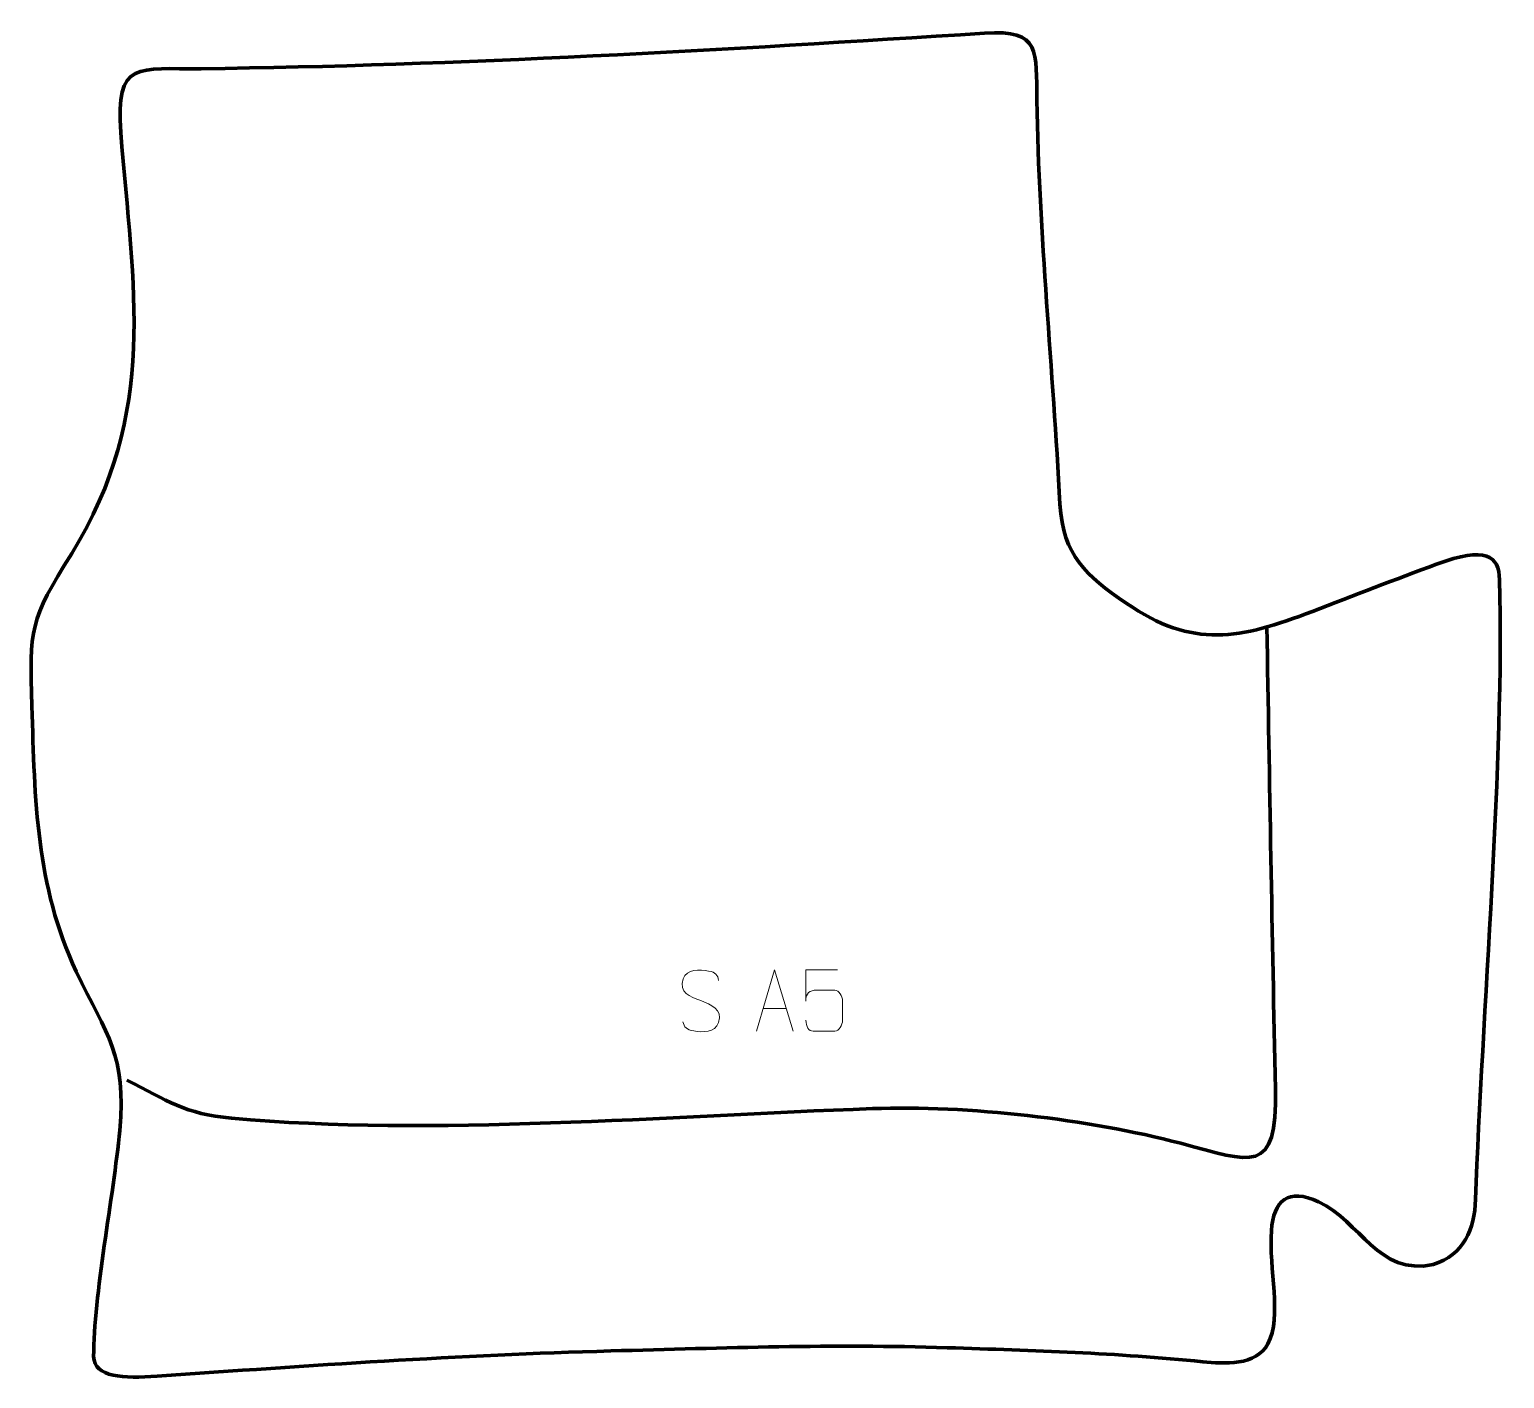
# Model space of a CAD drawing. Header units: millimetres. Extents: x -462 to 136, y 102 to 649.
import ezdxf

# ---------------------------------------------------------------- set-up
doc = ezdxf.new("R2010")
doc.units = ezdxf.units.MM
doc.header["$MEASUREMENT"] = 0
doc.layers.add('layer 2', color=7, linetype='Continuous')
doc.layers.add('layer 3', color=7, linetype='Continuous')

msp = doc.modelspace()

# ---------------------------------------------------------------- linework, layer by layer
at = {"layer": 'layer 2', "color": 142, "lineweight": 158}
msp.add_open_spline([(39.409, 406.6239), (40.4568, 344.1716), (41.5346, 281.7591), (42.8466, 219.3106), (42.8466, 219.3106), (43.5907, 183.8911), (33.3591, 189.7093), (4.4686, 197.3352), (4.4686, 197.3352), (-32.9666, 207.2166), (-82.0042, 212.7645), (-120.5192, 211.3899), (-120.5192, 211.3899), (-203.8461, 208.4156), (-298.7318, 200.1236), (-380.3194, 207.4953), (-380.3194, 207.4953), (-399.2923, 209.2095), (-406.3695, 214.6236), (-422.7198, 222.917)], degree=3, knots=[0, 0, 0, 0, 0.16666667, 0.16666667, 0.16666667, 0.16666667, 0.33333333, 0.33333333, 0.33333333, 0.33333333, 0.5, 0.5, 0.5, 0.5, 0.66666667, 0.66666667, 0.66666667, 0.66666667, 1, 1, 1, 1], dxfattribs=at)
at = {"layer": 'layer 3', "color": 242, "lineweight": 158}
msp.add_open_spline([(123.9891, 174.6183), (123.5566, 162.3575), (119.3969, 152.3282), (106.7501, 148.1425), (106.7501, 148.1425), (84.5807, 143.5654), (77.3184, 165.6389), (60.3771, 173.607), (60.3771, 173.607), (47.9985, 179.4291), (42.1047, 174.0985), (41.2416, 162.0282), (41.2416, 162.0282), (40.1142, 146.2612), (45.6992, 127.1654), (39.8019, 116.0417), (39.8019, 116.0417), (35.0027, 106.9891), (22.014, 108.0135), (13.4251, 108.8055), (13.4251, 108.8055), (-22.0995, 112.3335), (-54.5419, 113.3337), (-90.2075, 114.4776), (-90.2075, 114.4776), (-136.6016, 115.9657), (-180.1871, 114.3974), (-226.5474, 113.1639), (-226.5474, 113.1639), (-287.7062, 111.5367), (-348.8966, 107.1747), (-410.5499, 102.9302), (-410.5499, 102.9302), (-424.1338, 101.995), (-435.9394, 102.3365), (-436.2354, 110.9136), (-436.2354, 110.9136), (-436.3362, 135.1022), (-428.1483, 176.1812), (-425.6398, 202.5429), (-425.6398, 202.5429), (-422.8817, 233.7776), (-430.7343, 240.2791), (-443.2947, 267.0177), (-443.2947, 267.0177), (-459.6069, 301.7432), (-460.1299, 336.5364), (-461.2679, 374.506), (-461.2679, 374.506), (-462.236, 406.1591), (-462.2414, 408.8887), (-445.145, 436.462), (-445.145, 436.462), (-409.8381, 493.4055), (-420.2566, 544.3804), (-425.2224, 607.0169), (-425.2224, 607.0169), (-427.5594, 636.496), (-418.0071, 632.6034), (-392.6847, 632.9112), (-392.6847, 632.9112), (-288.2758, 634.1799), (-179.5852, 640.5964), (-75.026, 647.3254), (-75.026, 647.3254), (-52.0641, 648.803), (-54.1817, 639.8008), (-53.8592, 620.1284), (-53.8592, 620.1284), (-52.9739, 566.1347), (-47.275, 510.6301), (-44.5112, 456.3471), (-44.5112, 456.3471), (-43.1319, 435.4674), (-34.077, 427.5874), (-17.6381, 416.2764), (-17.6381, 416.2764), (9.4205, 397.6585), (28.5396, 401.683), (57.8569, 412.9586), (57.8569, 412.9586), (74.5617, 419.3228), (91.4542, 425.9013), (108.1989, 432.0844), (108.1989, 432.0844), (128.259, 439.4917), (133.4455, 435.5903), (133.7223, 425.7121), (133.7223, 425.7121), (135.7333, 353.941), (126.5824, 248.1325), (123.9891, 174.6183)], degree=3, knots=[0, 0, 0, 0, 0.04166667, 0.04166667, 0.04166667, 0.04166667, 0.08333333, 0.08333333, 0.08333333, 0.08333333, 0.125, 0.125, 0.125, 0.125, 0.16666667, 0.16666667, 0.16666667, 0.16666667, 0.20833333, 0.20833333, 0.20833333, 0.20833333, 0.25, 0.25, 0.25, 0.25, 0.29166667, 0.29166667, 0.29166667, 0.29166667, 0.33333333, 0.33333333, 0.33333333, 0.33333333, 0.375, 0.375, 0.375, 0.375, 0.41666667, 0.41666667, 0.41666667, 0.41666667, 0.45833333, 0.45833333, 0.45833333, 0.45833333, 0.5, 0.5, 0.5, 0.5, 0.54166667, 0.54166667, 0.54166667, 0.54166667, 0.58333333, 0.58333333, 0.58333333, 0.58333333, 0.625, 0.625, 0.625, 0.625, 0.66666667, 0.66666667, 0.66666667, 0.66666667, 0.70833333, 0.70833333, 0.70833333, 0.70833333, 0.75, 0.75, 0.75, 0.75, 0.79166667, 0.79166667, 0.79166667, 0.79166667, 0.83333333, 0.83333333, 0.83333333, 0.83333333, 0.875, 0.875, 0.875, 0.875, 0.91666667, 0.91666667, 0.91666667, 0.91666667, 1, 1, 1, 1], dxfattribs=at)
at = {"layer": 'layer 3', "color": 250, "lineweight": 9}
for points, knots in [([(-190.093, 255.2196), (-194.3413, 256.69), (-199.2494, 258.4858), (-197.2443, 264.0061), (-197.2443, 264.0061), (-195.7408, 268.146), (-190.5272, 267.7575), (-186.9236, 267.1564), (-186.9236, 267.1564), (-184.063, 266.6792), (-183.1983, 265.466), (-182.8877, 263.3819)], [0, 0, 0, 0, 0.25, 0.25, 0.25, 0.25, 0.5, 0.5, 0.5, 0.5, 1, 1, 1, 1]), ([(-167.5635, 242.7428), (-167.5635, 242.7428), (-160.1925, 267.6963), (-160.1925, 267.6963), (-160.1925, 267.6963), (-160.1925, 267.6963), (-152.6226, 242.7428), (-152.6226, 242.7428)], [0, 0, 0, 0, 0.33333333, 0.33333333, 0.33333333, 0.33333333, 1, 1, 1, 1]), ([(-134.6989, 267.6743), (-134.6989, 267.6743), (-147.5506, 267.6743), (-147.5506, 267.6743), (-147.5506, 267.6743), (-147.5503, 263.4437), (-147.5503, 259.2128), (-147.5506, 254.9816), (-147.5506, 254.9816), (-147.5509, 258.2917), (-145.9199, 259.3635), (-143.1079, 259.424), (-143.1079, 259.424), (-140.6683, 259.4243), (-138.2288, 259.4243), (-135.7896, 259.424), (-135.7896, 259.424), (-134.1398, 259.4308), (-132.6649, 257.0503), (-132.6364, 254.9816), (-132.6364, 254.9816), (-132.6367, 252.3943), (-132.6367, 249.8067), (-132.6364, 247.219), (-132.6364, 247.219), (-132.5902, 245.2596), (-134.0896, 242.8233), (-135.7155, 242.7648), (-135.7155, 242.7648), (-137.672, 242.7651), (-142.567, 242.7651), (-144.524, 242.7648), (-144.524, 242.7648), (-146.3695, 242.756), (-147.4766, 244.7208), (-147.4974, 247.2719)], [0, 0, 0, 0, 0.1, 0.1, 0.1, 0.1, 0.2, 0.2, 0.2, 0.2, 0.3, 0.3, 0.3, 0.3, 0.4, 0.4, 0.4, 0.4, 0.5, 0.5, 0.5, 0.5, 0.6, 0.6, 0.6, 0.6, 0.7, 0.7, 0.7, 0.7, 0.8, 0.8, 0.8, 0.8, 1, 1, 1, 1]), ([(-190.093, 255.2195), (-186.0744, 253.5728), (-181.0449, 251.6845), (-182.8789, 246.3242), (-182.8789, 246.3242), (-184.3387, 242.0578), (-189.2495, 242.3145), (-192.9756, 242.8692), (-192.9756, 242.8692), (-195.7256, 243.279), (-196.9465, 244.4925), (-197.3245, 246.6047)], [0, 0, 0, 0, 0.25, 0.25, 0.25, 0.25, 0.5, 0.5, 0.5, 0.5, 1, 1, 1, 1])]:
    msp.add_open_spline(points, degree=3, knots=knots, dxfattribs=at)
msp.add_open_spline([(-164.8409, 251.9922), (-164.8409, 251.9922), (-155.3452, 251.9922), (-155.3452, 251.9922)], degree=3, dxfattribs=at)

doc.saveas('drawing.dxf')
